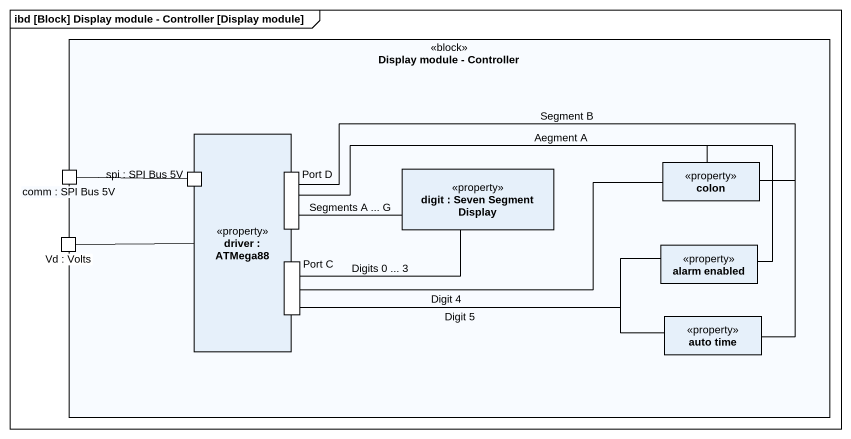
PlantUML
@startuml
mainframe ibd [Block] Display module - Controller [Display module]
rectangle "Display module - Controller" as Display_module_Controller <<block>> {
  port "comm : SPI Bus 5V" as comm
  rectangle "driver : ATMega88" as driver <<property>> {
    port "spi : SPI Bus 5V" as spi
    port "Port D" as Port_D
    port "Port C" as Port_C
  }
  rectangle "digit : Seven Segment Display" as digit <<property>>
  rectangle colon <<property>>
  port "Vd : Volts" as Vd
  rectangle "alarm enabled" as alarm_enabled <<property>>
  rectangle "auto time" as auto_time <<property>>
}
comm -right- spi
Port_D -right- digit : Segments A ... G
Port_D -right- colon
Port_D -right- colon
Port_D -right- alarm_enabled : Aegment A
Port_D -right- auto_time : Segment B
Vd -right- driver
Port_C -right- digit : Digits 0 ... 3
Port_C -right- colon : Digit 4
Port_C -right- alarm_enabled : Digit 5
Port_C -right- auto_time
@enduml
